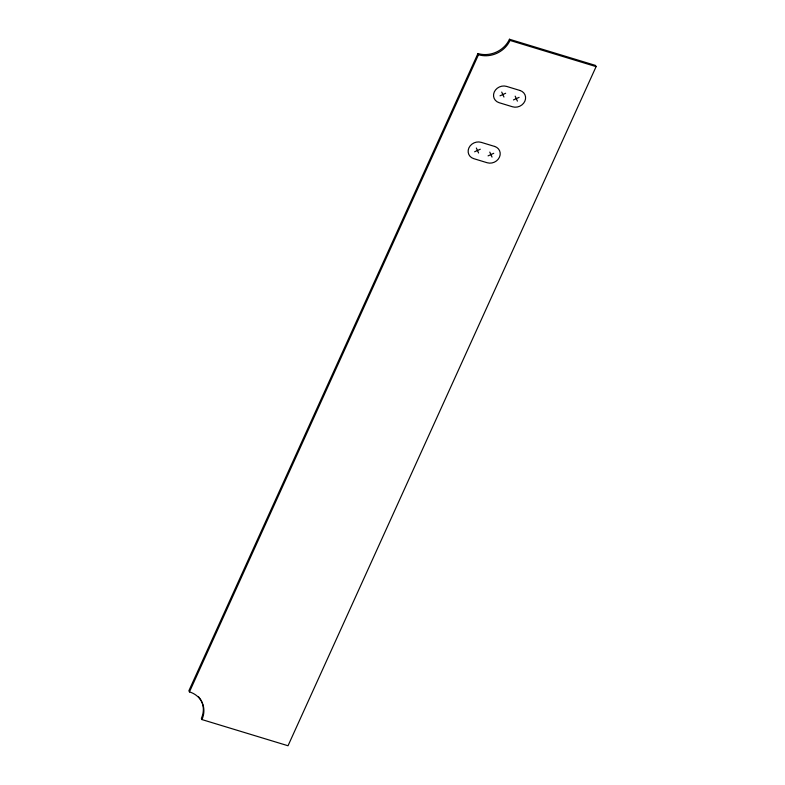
<?xml version="1.0" encoding="UTF-8"?>
<svg xmlns="http://www.w3.org/2000/svg" width="785" height="785" viewBox="0 0 785 785"><rect width="100%" height="100%" fill="white"/><g stroke="black" fill="none" stroke-linecap="round" stroke-linejoin="round"><path stroke-width="1.18" d="M477.937 53.537L188.9 690.712L189.45 691.899A24.472 21.47 -24.8 0 1 201.931 719.57L288.026 745.75L596.1 66.617L595.55 65.43L509.455 39.25A24.472 21.47 -24.8 0 1 477.937 53.537L478.487 54.724L189.45 691.899M500.016 95.829L505.668 93.268M513.459 99.921L519.111 97.36M474.631 151.78L480.292 149.219M488.074 155.872L493.736 153.301M478.487 54.724A24.472 21.47 -24.8 0 0 510.005 40.437L596.1 66.617M509.455 39.25L510.005 40.437M201.931 719.57L201.382 718.383A24.472 21.47 -24.8 0 0 198.625 696.874M515.166 96.153L517.403 101.118M501.723 92.071L503.96 97.036M489.781 152.104L492.028 157.069M476.338 148.012L478.575 152.987M519.984 90.481L506.541 86.389A9.518 8.35 -24.8 0 0 494.285 91.953A9.518 8.35 -24.8 0 0 499.142 102.707L512.585 106.799A9.518 8.35 -24.8 0 0 524.841 101.236A9.518 8.35 -24.8 0 0 519.984 90.481M494.609 146.432L481.166 142.34A9.518 8.35 -24.8 0 0 468.9 147.894A9.518 8.35 -24.8 0 0 473.757 158.658L487.2 162.75A9.518 8.35 -24.8 0 0 499.456 157.186A9.518 8.35 -24.8 0 0 494.609 146.432"/></g></svg>
